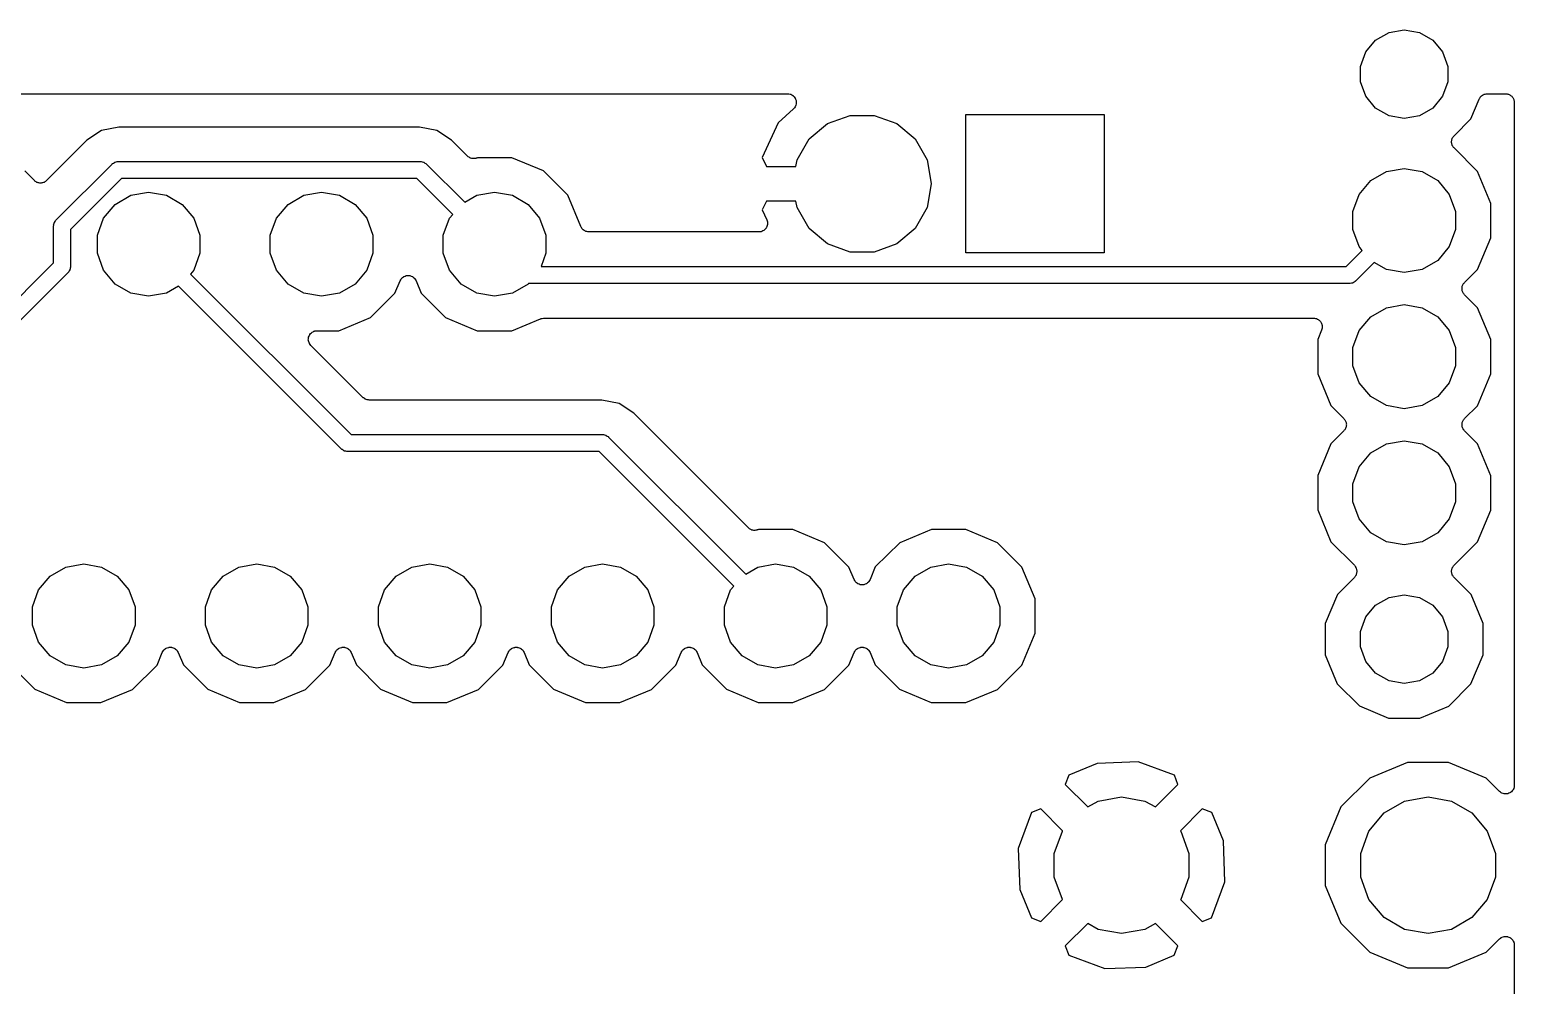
# Model space of a CAD drawing. Extents: x 124.4 to 172.1, y -115 to -89.8.
# Drawn here: x 150.34 to 172.14, y -103.85 to -89.81 of the extents above; entities that cross this region are included whole.
import ezdxf

# ---------------------------------------------------------------- set-up
doc = ezdxf.new("R2010")
doc.units = 0
doc.header["$MEASUREMENT"] = 0
doc.layers.add('BLACK', color=7, linetype='CONTINUOUS')

msp = doc.modelspace()

# ---------------------------------------------------------------- linework, layer by layer
at = {"layer": 'Black'}
for p, q in [((170.297, -89.8519), (170.52, -89.8125)), ((170.52, -89.8125), (170.743, -89.8519)), ((169.955, -90.1388), (170.101, -89.9652)), ((170.101, -89.9652), (170.297, -89.8519)), ((170.743, -89.8519), (170.939, -89.9652)), ((170.939, -89.9652), (171.085, -90.1388)), ((169.877, -90.3517), (169.955, -90.1388)), ((171.085, -90.1388), (171.163, -90.3517)), ((169.877, -90.5783), (169.877, -90.3517)), ((171.163, -90.3517), (171.163, -90.5783)), ((169.955, -90.7912), (169.877, -90.5783)), ((171.163, -90.5783), (171.085, -90.7912)), ((129.593, -90.753), (161.467, -90.753)), ((161.467, -90.753), (161.486, -90.7563)), ((161.486, -90.7563), (161.505, -90.7587)), ((161.505, -90.7587), (161.508, -90.7601)), ((161.508, -90.7601), (161.511, -90.7607)), ((161.511, -90.7607), (161.527, -90.7701)), ((161.527, -90.7701), (161.544, -90.7788)), ((161.544, -90.7788), (161.546, -90.7811)), ((161.546, -90.7811), (161.549, -90.7827)), ((161.549, -90.7827), (161.561, -90.7972)), ((161.561, -90.7972), (161.574, -90.8111)), ((161.574, -90.8111), (161.575, -90.8141)), ((161.575, -90.8141), (161.577, -90.8165)), ((161.577, -90.8165), (161.584, -90.8343)), ((161.584, -90.8343), (161.591, -90.8518)), ((161.592, -90.9021), (161.586, -90.9199)), ((161.591, -90.8518), (161.591, -90.855)), ((161.591, -90.855), (161.592, -90.8579)), ((161.592, -90.8579), (161.592, -90.8769)), ((161.592, -90.8769), (161.593, -90.8958)), ((161.593, -90.8958), (161.592, -90.8989)), ((161.592, -90.8989), (161.592, -90.9021)), ((170.101, -90.9648), (169.955, -90.7912)), ((171.085, -90.7912), (170.939, -90.9648)), ((171.501, -91.1218), (171.622, -90.8313)), ((171.622, -90.8313), (171.626, -90.8243)), ((171.626, -90.8243), (171.629, -90.8165)), ((171.629, -90.8165), (171.638, -90.8058)), ((171.638, -90.8058), (171.645, -90.7941)), ((171.645, -90.7941), (171.652, -90.7891)), ((171.652, -90.7891), (171.657, -90.7827)), ((171.657, -90.7827), (171.669, -90.7758)), ((171.669, -90.7758), (171.681, -90.7673)), ((171.681, -90.7673), (171.688, -90.7648)), ((171.688, -90.7648), (171.696, -90.7607)), ((171.696, -90.7607), (171.709, -90.7582)), ((171.709, -90.7582), (171.723, -90.7541)), ((171.723, -90.7541), (171.731, -90.7544)), ((171.731, -90.7544), (171.739, -90.753)), ((171.739, -90.753), (172.01, -90.753)), ((172.01, -90.753), (172.021, -90.7549)), ((172.021, -90.7549), (172.032, -90.7549)), ((172.032, -90.7549), (172.042, -90.7587)), ((172.042, -90.7587), (172.053, -90.7607)), ((172.053, -90.7607), (172.063, -90.7662)), ((172.063, -90.7662), (172.073, -90.77)), ((172.073, -90.77), (172.082, -90.7772)), ((172.082, -90.7772), (172.092, -90.7827)), ((172.092, -90.7827), (172.099, -90.7912)), ((172.099, -90.7912), (172.107, -90.7984)), ((172.107, -90.7984), (172.113, -90.808)), ((172.113, -90.808), (172.12, -90.8165)), ((172.12, -90.8165), (172.124, -90.8269)), ((172.124, -90.8269), (172.129, -90.8366)), ((172.129, -90.8366), (172.131, -90.8475)), ((172.131, -90.8475), (172.135, -90.8579)), ((172.135, -90.8579), (172.135, -90.8691)), ((172.135, -90.8691), (172.137, -90.88)), ((172.137, -90.88), (172.137, -100.913)), ((161.554, -90.9731), (161.328, -91.1826)), ((161.565, -90.958), (161.554, -90.9731)), ((161.577, -90.9435), (161.565, -90.958)), ((161.578, -90.9405), (161.577, -90.9435)), ((161.58, -90.938), (161.578, -90.9405)), ((161.586, -90.9199), (161.58, -90.938)), ((162.052, -91.1912), (162.384, -91.0706)), ((162.384, -91.0706), (162.736, -91.0706)), ((162.736, -91.0706), (163.068, -91.1912)), ((164.084, -93.091), (164.084, -91.059)), ((164.084, -91.059), (166.116, -91.059)), ((166.116, -91.059), (166.116, -93.091)), ((170.297, -91.0781), (170.101, -90.9648)), ((170.52, -91.1175), (170.297, -91.0781)), ((170.743, -91.0781), (170.52, -91.1175)), ((170.939, -90.9648), (170.743, -91.0781)), ((171.252, -91.3707), (171.501, -91.1218)), ((151.393, -91.2925), (151.178, -91.4362)), ((151.647, -91.242), (151.393, -91.2925)), ((156.061, -91.242), (151.647, -91.242)), ((156.315, -91.2925), (156.061, -91.242)), ((156.53, -91.4362), (156.315, -91.2925)), ((161.328, -91.1826), (161.094, -91.6918)), ((161.782, -91.418), (162.052, -91.1912)), ((163.068, -91.1912), (163.338, -91.418)), ((151.178, -91.4362), (150.584, -92.0297)), ((156.764, -91.6699), (156.53, -91.4362)), ((161.605, -91.7236), (161.782, -91.418)), ((163.338, -91.418), (163.515, -91.7236)), ((171.215, -91.4494), (171.218, -91.4387)), ((171.216, -91.4605), (171.215, -91.4494)), ((171.215, -91.4715), (171.216, -91.4605)), ((171.218, -91.4823), (171.215, -91.4715)), ((171.218, -91.4387), (171.219, -91.4276)), ((171.219, -91.4933), (171.218, -91.4823)), ((171.219, -91.4276), (171.224, -91.4175)), ((171.224, -91.5034), (171.219, -91.4933)), ((171.224, -91.4175), (171.226, -91.4068)), ((171.226, -91.5142), (171.224, -91.5034)), ((171.226, -91.4068), (171.233, -91.3977)), ((171.233, -91.5233), (171.226, -91.5142)), ((171.233, -91.3977), (171.238, -91.3876)), ((171.237, -91.5333), (171.233, -91.5233)), ((171.245, -91.5412), (171.237, -91.5333)), ((171.238, -91.3876), (171.245, -91.3798)), ((171.245, -91.3798), (171.252, -91.3707)), ((171.252, -91.5503), (171.245, -91.5412)), ((171.597, -91.8965), (171.252, -91.5503)), ((151.55, -91.7835), (151.554, -91.7792)), ((151.554, -91.7792), (151.568, -91.7711)), ((151.568, -91.7711), (151.581, -91.7617)), ((151.581, -91.7617), (151.587, -91.7603)), ((151.587, -91.7603), (151.592, -91.7575)), ((151.592, -91.7575), (151.608, -91.7547)), ((151.608, -91.7547), (151.623, -91.7505)), ((151.623, -91.7505), (151.629, -91.751)), ((151.629, -91.751), (151.634, -91.75)), ((151.634, -91.75), (156.074, -91.75)), ((156.074, -91.75), (156.079, -91.751)), ((156.079, -91.751), (156.085, -91.7505)), ((156.085, -91.7505), (156.101, -91.7547)), ((156.101, -91.7547), (156.117, -91.7575)), ((156.117, -91.7575), (156.122, -91.7603)), ((156.122, -91.7603), (156.127, -91.7617)), ((156.127, -91.7617), (156.14, -91.7711)), ((156.14, -91.7711), (156.154, -91.7792)), ((156.154, -91.7792), (156.158, -91.7835)), ((156.771, -91.6747), (156.764, -91.6699)), ((156.777, -91.6808), (156.771, -91.6747)), ((156.789, -91.6873), (156.777, -91.6808)), ((156.8, -91.6952), (156.789, -91.6873)), ((156.808, -91.6974), (156.8, -91.6952)), ((156.816, -91.7012), (156.808, -91.6974)), ((156.829, -91.7031), (156.816, -91.7012)), ((156.843, -91.7067), (156.829, -91.7031)), ((156.851, -91.7059), (156.843, -91.7067)), ((156.859, -91.707), (156.851, -91.7059)), ((156.873, -91.704), (156.859, -91.707)), ((156.887, -91.7028), (156.873, -91.704)), ((156.894, -91.6993), (156.887, -91.7028)), ((156.902, -91.6975), (156.894, -91.6993)), ((156.911, -91.6938), (156.902, -91.6975)), ((157.417, -91.6942), (156.911, -91.6938)), ((157.883, -91.888), (157.417, -91.6942)), ((161.094, -91.6918), (161.154, -91.821)), ((161.588, -91.821), (161.605, -91.7236)), ((163.515, -91.7236), (163.576, -92.0711)), ((150.405, -92.0296), (150.263, -91.888)), ((150.725, -92.6079), (151.546, -91.7866)), ((151.546, -91.7866), (151.55, -91.7835)), ((156.158, -91.7835), (156.162, -91.7866)), ((156.162, -91.7866), (156.724, -92.3478)), ((158.24, -92.2455), (157.883, -91.888)), ((161.154, -91.821), (161.588, -91.821)), ((170.028, -92.029), (170.258, -91.8962)), ((170.258, -91.8962), (170.52, -91.8501)), ((170.52, -91.8501), (170.782, -91.8962)), ((170.782, -91.8962), (171.012, -92.029)), ((171.79, -92.3635), (171.597, -91.8965)), ((150.414, -92.036), (150.405, -92.0296)), ((150.422, -92.0439), (150.414, -92.036)), ((150.432, -92.0486), (150.422, -92.0439)), ((150.441, -92.0549), (150.432, -92.0486)), ((150.452, -92.0578), (150.441, -92.0549)), ((150.462, -92.0626), (150.452, -92.0578)), ((150.473, -92.0635), (150.462, -92.0626)), ((150.483, -92.0664), (150.473, -92.0635)), ((150.495, -92.0654), (150.483, -92.0664)), ((150.506, -92.0664), (150.495, -92.0654)), ((150.516, -92.0635), (150.506, -92.0664)), ((150.527, -92.0626), (150.516, -92.0635)), ((150.537, -92.0579), (150.527, -92.0626)), ((150.548, -92.055), (150.537, -92.0579)), ((150.557, -92.0486), (150.548, -92.055)), ((150.567, -92.044), (150.557, -92.0486)), ((150.575, -92.0361), (150.567, -92.044)), ((150.584, -92.0297), (150.575, -92.0361)), ((151.686, -92), (150.938, -92.7481)), ((156.022, -92), (151.686, -92)), ((151.821, -92.2452), (152.083, -92.1991)), ((152.083, -92.1991), (152.345, -92.2452)), ((154.361, -92.2452), (154.623, -92.1991)), ((154.623, -92.1991), (154.885, -92.2452)), ((156.548, -92.5254), (156.022, -92)), ((156.901, -92.2452), (157.163, -92.1991)), ((157.163, -92.1991), (157.425, -92.2452)), ((163.576, -92.0789), (163.515, -92.4264)), ((163.576, -92.0711), (163.576, -92.0789)), ((169.858, -92.2325), (170.028, -92.029)), ((171.012, -92.029), (171.182, -92.2325)), ((151.421, -92.5815), (151.591, -92.378)), ((151.591, -92.378), (151.821, -92.2452)), ((152.345, -92.2452), (152.575, -92.378)), ((152.575, -92.378), (152.745, -92.5815)), ((153.961, -92.5815), (154.131, -92.378)), ((154.131, -92.378), (154.361, -92.2452)), ((154.885, -92.2452), (155.115, -92.378)), ((155.115, -92.378), (155.285, -92.5815)), ((156.724, -92.3478), (156.901, -92.2452)), ((157.425, -92.2452), (157.655, -92.378)), ((157.655, -92.378), (157.825, -92.5815)), ((158.43, -92.7049), (158.24, -92.2455)), ((161.154, -92.329), (161.094, -92.4582)), ((161.588, -92.329), (161.154, -92.329)), ((161.605, -92.4264), (161.588, -92.329)), ((161.782, -92.732), (161.605, -92.4264)), ((163.515, -92.4264), (163.338, -92.732)), ((169.767, -92.4822), (169.858, -92.2325)), ((171.182, -92.2325), (171.273, -92.4822)), ((171.79, -92.8687), (171.79, -92.3635)), ((150.696, -92.6535), (150.698, -92.6488)), ((150.698, -92.6488), (150.7, -92.6435)), ((150.7, -92.6435), (150.709, -92.6301)), ((150.709, -92.6301), (150.717, -92.616)), ((150.717, -92.616), (150.721, -92.6124)), ((150.721, -92.6124), (150.725, -92.6079)), ((151.33, -92.8312), (151.421, -92.5815)), ((152.745, -92.5815), (152.836, -92.8312)), ((153.87, -92.8312), (153.961, -92.5815)), ((155.285, -92.5815), (155.376, -92.8312)), ((156.41, -92.8312), (156.501, -92.5815)), ((156.501, -92.5815), (156.548, -92.5254)), ((157.825, -92.5815), (157.916, -92.8312)), ((161.094, -92.4582), (161.161, -92.6034)), ((161.161, -92.6034), (161.165, -92.6191)), ((161.165, -92.6191), (161.17, -92.6343)), ((161.17, -92.6343), (161.17, -92.6403)), ((161.17, -92.6403), (161.172, -92.6461)), ((161.172, -92.6461), (161.17, -92.6622)), ((169.767, -92.7478), (169.767, -92.4822)), ((171.273, -92.4822), (171.273, -92.7478)), ((150.688, -92.6854), (150.693, -92.6696)), ((150.689, -92.6909), (150.688, -92.6854)), ((150.688, -92.6963), (150.689, -92.6909)), ((150.688, -93.2374), (150.688, -92.6963)), ((150.693, -92.6696), (150.696, -92.6535)), ((150.938, -92.7481), (150.938, -93.2892)), ((151.33, -93.0968), (151.33, -92.8312)), ((152.836, -92.8312), (152.836, -93.0968)), ((153.87, -93.0968), (153.87, -92.8312)), ((155.376, -92.8312), (155.376, -93.0968)), ((156.41, -93.0968), (156.41, -92.8312)), ((157.916, -92.8312), (157.916, -93.0968)), ((158.435, -92.712), (158.43, -92.7049)), ((158.437, -92.7199), (158.435, -92.712)), ((158.446, -92.7305), (158.437, -92.7199)), ((158.454, -92.7421), (158.446, -92.7305)), ((158.46, -92.7472), (158.454, -92.7421)), ((158.466, -92.7537), (158.46, -92.7472)), ((158.478, -92.7606), (158.466, -92.7537)), ((158.489, -92.769), (158.478, -92.7606)), ((158.497, -92.7715), (158.489, -92.769)), ((158.504, -92.7757), (158.497, -92.7715)), ((158.518, -92.7781), (158.504, -92.7757)), ((158.531, -92.7823), (158.518, -92.7781)), ((158.539, -92.7819), (158.531, -92.7823)), ((158.547, -92.7834), (158.539, -92.7819)), ((161.045, -92.7834), (158.547, -92.7834)), ((161.061, -92.7806), (161.045, -92.7834)), ((161.077, -92.7793), (161.061, -92.7806)), ((161.083, -92.7768), (161.077, -92.7793)), ((161.089, -92.7757), (161.083, -92.7768)), ((161.103, -92.7676), (161.089, -92.7757)), ((161.117, -92.7609), (161.103, -92.7676)), ((161.122, -92.7567), (161.117, -92.7609)), ((161.127, -92.7537), (161.122, -92.7567)), ((161.137, -92.7413), (161.127, -92.7537)), ((161.149, -92.7299), (161.137, -92.7413)), ((161.151, -92.7245), (161.149, -92.7299)), ((161.155, -92.7199), (161.151, -92.7245)), ((161.161, -92.7047), (161.155, -92.7199)), ((161.168, -92.69), (161.161, -92.7047)), ((161.17, -92.6785), (161.168, -92.6841)), ((161.168, -92.6841), (161.168, -92.69)), ((161.17, -92.6622), (161.17, -92.6785)), ((162.052, -92.9588), (161.782, -92.732)), ((163.338, -92.732), (163.068, -92.9588)), ((169.858, -92.9975), (169.767, -92.7478)), ((171.273, -92.7478), (171.182, -92.9975)), ((171.596, -93.3353), (171.79, -92.8687)), ((162.384, -93.0794), (162.052, -92.9588)), ((162.736, -93.0794), (162.384, -93.0794)), ((163.068, -92.9588), (162.736, -93.0794)), ((169.667, -93.2914), (169.905, -93.0536)), ((169.905, -93.0536), (169.858, -92.9975)), ((171.182, -92.9975), (171.012, -93.201)), ((146.713, -97.2125), (150.688, -93.2374)), ((150.938, -93.3001), (150.933, -93.3159)), ((150.938, -93.2892), (150.937, -93.2946)), ((150.937, -93.2946), (150.938, -93.3001)), ((151.421, -93.3465), (151.33, -93.0968)), ((152.836, -93.0968), (152.745, -93.3465)), ((153.961, -93.3465), (153.87, -93.0968)), ((155.376, -93.0968), (155.285, -93.3465)), ((156.501, -93.3465), (156.41, -93.0968)), ((157.916, -93.0968), (157.845, -93.2914)), ((157.845, -93.2914), (169.667, -93.2914)), ((166.116, -93.091), (164.084, -93.091)), ((170.081, -93.2312), (169.807, -93.5048)), ((170.258, -93.3338), (170.081, -93.2312)), ((171.012, -93.201), (170.782, -93.3338)), ((150.901, -93.3776), (146.853, -97.4259)), ((150.905, -93.3731), (150.901, -93.3776)), ((150.909, -93.3695), (150.905, -93.3731)), ((150.917, -93.3554), (150.909, -93.3695)), ((150.926, -93.342), (150.917, -93.3554)), ((150.928, -93.3367), (150.926, -93.342)), ((150.93, -93.332), (150.928, -93.3367)), ((150.933, -93.3159), (150.93, -93.332)), ((151.591, -93.55), (151.421, -93.3465)), ((152.745, -93.3465), (152.698, -93.4026)), ((152.698, -93.4026), (155.056, -95.76)), ((154.131, -93.55), (153.961, -93.3465)), ((155.285, -93.3465), (155.115, -93.55)), ((155.699, -93.6843), (155.776, -93.4998)), ((155.776, -93.4998), (155.785, -93.4858)), ((155.785, -93.4858), (155.792, -93.4711)), ((155.792, -93.4711), (155.796, -93.4673)), ((155.796, -93.4673), (155.799, -93.4626)), ((155.799, -93.4626), (155.813, -93.4525)), ((155.813, -93.4525), (155.825, -93.4413)), ((155.825, -93.4413), (155.83, -93.4392)), ((155.83, -93.4392), (155.834, -93.4358)), ((155.834, -93.4358), (155.85, -93.4308)), ((155.85, -93.4308), (155.866, -93.4245)), ((155.866, -93.4245), (155.871, -93.4242)), ((155.871, -93.4242), (155.876, -93.4226)), ((155.876, -93.4226), (155.893, -93.4233)), ((155.893, -93.4233), (155.91, -93.4226)), ((155.91, -93.4226), (155.915, -93.4243)), ((155.915, -93.4243), (155.921, -93.4245)), ((155.921, -93.4245), (155.936, -93.4309)), ((155.936, -93.4309), (155.952, -93.4359)), ((155.952, -93.4359), (155.956, -93.4393)), ((155.956, -93.4393), (155.961, -93.4414)), ((155.961, -93.4414), (155.973, -93.4526)), ((155.973, -93.4526), (155.987, -93.4628)), ((155.987, -93.4628), (155.99, -93.4675)), ((155.99, -93.4675), (155.994, -93.4713)), ((155.994, -93.4713), (156.001, -93.486)), ((156.001, -93.486), (156.01, -93.5)), ((156.01, -93.5), (156.086, -93.6825)), ((156.671, -93.55), (156.501, -93.3465)), ((169.785, -93.5203), (169.771, -93.5297)), ((169.799, -93.5122), (169.785, -93.5203)), ((169.802, -93.5079), (169.799, -93.5122)), ((169.807, -93.5048), (169.802, -93.5079)), ((170.52, -93.3799), (170.258, -93.3338)), ((170.782, -93.3338), (170.52, -93.3799)), ((171.406, -93.5251), (171.596, -93.3353)), ((151.821, -93.6828), (151.591, -93.55)), ((152.083, -93.7289), (151.821, -93.6828)), ((152.345, -93.6828), (152.083, -93.7289)), ((152.522, -93.5802), (152.345, -93.6828)), ((154.916, -95.9734), (152.522, -93.5802)), ((154.361, -93.6828), (154.131, -93.55)), ((154.623, -93.7289), (154.361, -93.6828)), ((154.885, -93.6828), (154.623, -93.7289)), ((155.115, -93.55), (154.885, -93.6828)), ((155.341, -94.0413), (155.699, -93.6843)), ((156.086, -93.6825), (156.443, -94.04)), ((156.901, -93.6828), (156.671, -93.55)), ((157.163, -93.7289), (156.901, -93.6828)), ((157.425, -93.6828), (157.163, -93.7289)), ((157.655, -93.55), (157.425, -93.6828)), ((157.662, -93.5414), (157.655, -93.55)), ((169.719, -93.5414), (157.662, -93.5414)), ((169.724, -93.5404), (169.719, -93.5414)), ((169.729, -93.5409), (169.724, -93.5404)), ((169.745, -93.5367), (169.729, -93.5409)), ((169.761, -93.5339), (169.745, -93.5367)), ((169.766, -93.5311), (169.761, -93.5339)), ((169.771, -93.5297), (169.766, -93.5311)), ((171.369, -93.6038), (171.372, -93.5931)), ((171.37, -93.6149), (171.369, -93.6038)), ((171.369, -93.6259), (171.37, -93.6149)), ((171.372, -93.6367), (171.369, -93.6259)), ((171.372, -93.5931), (171.373, -93.582)), ((171.373, -93.6477), (171.372, -93.6367)), ((171.373, -93.582), (171.378, -93.5719)), ((171.378, -93.6578), (171.373, -93.6477)), ((171.378, -93.5719), (171.381, -93.5612)), ((171.381, -93.6686), (171.378, -93.6578)), ((171.381, -93.5612), (171.387, -93.5521)), ((171.387, -93.6777), (171.381, -93.6686)), ((171.387, -93.5521), (171.392, -93.542)), ((171.392, -93.6877), (171.387, -93.6777)), ((171.392, -93.542), (171.4, -93.5342)), ((171.399, -93.6956), (171.392, -93.6877)), ((171.406, -93.7047), (171.399, -93.6956)), ((171.4, -93.5342), (171.406, -93.5251)), ((171.597, -93.8965), (171.406, -93.7047)), ((170.028, -94.029), (170.258, -93.8962)), ((170.258, -93.8962), (170.52, -93.8501)), ((170.52, -93.8501), (170.782, -93.8962)), ((170.782, -93.8962), (171.012, -94.029)), ((171.79, -94.3635), (171.597, -93.8965)), ((154.875, -94.2342), (155.341, -94.0413)), ((156.443, -94.04), (156.909, -94.2338)), ((157.415, -94.2342), (157.839, -94.059)), ((157.839, -94.059), (157.841, -94.0584)), ((157.841, -94.0584), (157.844, -94.0571)), ((157.844, -94.0571), (157.863, -94.0537)), ((157.863, -94.0537), (157.882, -94.0495)), ((157.882, -94.0495), (157.884, -94.0499)), ((157.884, -94.0499), (157.887, -94.0494)), ((157.887, -94.0494), (169.189, -94.0494)), ((169.189, -94.0494), (169.203, -94.0518)), ((169.203, -94.0518), (169.217, -94.0524)), ((169.217, -94.0524), (169.225, -94.0556)), ((169.225, -94.0556), (169.233, -94.0571)), ((169.233, -94.0571), (169.245, -94.064)), ((169.245, -94.064), (169.258, -94.0693)), ((169.258, -94.0693), (169.264, -94.075)), ((169.264, -94.075), (169.271, -94.0791)), ((169.271, -94.0791), (169.28, -94.0898)), ((169.28, -94.0898), (169.29, -94.0992)), ((169.29, -94.0992), (169.294, -94.1065)), ((169.294, -94.1065), (169.299, -94.1129)), ((169.299, -94.1129), (169.304, -94.126)), ((169.304, -94.126), (169.311, -94.1383)), ((169.311, -94.1383), (169.312, -94.1465)), ((169.312, -94.1465), (169.315, -94.1543)), ((169.315, -94.1543), (169.315, -94.1683)), ((169.315, -94.1683), (169.316, -94.182)), ((169.858, -94.2325), (170.028, -94.029)), ((171.012, -94.029), (171.182, -94.2325)), ((154.428, -94.372), (154.43, -94.3554)), ((154.43, -94.3774), (154.428, -94.372)), ((154.43, -94.3388), (154.432, -94.3336)), ((154.43, -94.3554), (154.43, -94.3388)), ((154.43, -94.3829), (154.43, -94.3774)), ((154.435, -94.3985), (154.43, -94.3829)), ((154.432, -94.3281), (154.439, -94.313)), ((154.432, -94.3336), (154.432, -94.3281)), ((154.439, -94.313), (154.445, -94.2973)), ((154.445, -94.2973), (154.448, -94.2931)), ((154.448, -94.2931), (154.451, -94.2881)), ((154.451, -94.2881), (154.462, -94.2763)), ((154.462, -94.2763), (154.473, -94.2636)), ((154.473, -94.2636), (154.478, -94.2608)), ((154.478, -94.2608), (154.482, -94.2569)), ((154.482, -94.2569), (154.497, -94.2499)), ((154.497, -94.2499), (154.511, -94.2416)), ((154.511, -94.2416), (154.517, -94.2406)), ((154.517, -94.2406), (154.522, -94.2383)), ((154.522, -94.2383), (154.538, -94.2368)), ((154.538, -94.2368), (154.555, -94.2339)), ((154.555, -94.2339), (154.875, -94.2342)), ((156.909, -94.2338), (157.415, -94.2342)), ((169.307, -94.2251), (169.25, -94.3613)), ((169.25, -94.3613), (169.25, -94.8665)), ((169.31, -94.2115), (169.307, -94.2251)), ((169.315, -94.1985), (169.31, -94.2115)), ((169.316, -94.182), (169.315, -94.1901)), ((169.315, -94.1901), (169.315, -94.1985)), ((169.767, -94.4822), (169.858, -94.2325)), ((171.182, -94.2325), (171.273, -94.4822)), ((171.79, -94.8687), (171.79, -94.3635)), ((154.44, -94.4146), (154.435, -94.3985)), ((154.443, -94.4191), (154.44, -94.4146)), ((154.445, -94.4243), (154.443, -94.4191)), ((154.455, -94.4371), (154.445, -94.4243)), ((154.465, -94.4507), (154.455, -94.4371)), ((155.229, -95.2148), (154.465, -94.4507)), ((169.767, -94.7478), (169.767, -94.4822)), ((171.273, -94.4822), (171.273, -94.7478)), ((169.858, -94.9975), (169.767, -94.7478)), ((171.273, -94.7478), (171.182, -94.9975)), ((169.25, -94.8665), (169.443, -95.3335)), ((170.028, -95.201), (169.858, -94.9975)), ((171.182, -94.9975), (171.012, -95.201)), ((171.596, -95.3353), (171.79, -94.8687)), ((155.234, -95.218), (155.229, -95.2148)), ((155.237, -95.2223), (155.234, -95.218)), ((155.252, -95.2306), (155.237, -95.2223)), ((155.265, -95.2401), (155.252, -95.2306)), ((155.271, -95.2415), (155.265, -95.2401)), ((155.275, -95.2443), (155.271, -95.2415)), ((155.292, -95.2472), (155.275, -95.2443)), ((155.308, -95.2515), (155.292, -95.2472)), ((155.313, -95.251), (155.308, -95.2515)), ((155.319, -95.252), (155.313, -95.251)), ((158.737, -95.252), (155.319, -95.252)), ((158.991, -95.3025), (158.737, -95.252)), ((170.258, -95.3338), (170.028, -95.201)), ((171.012, -95.201), (170.782, -95.3338)), ((159.206, -95.4462), (158.991, -95.3025)), ((160.891, -97.1309), (159.206, -95.4462)), ((169.443, -95.3335), (169.634, -95.5253)), ((170.52, -95.3799), (170.258, -95.3338)), ((170.782, -95.3338), (170.52, -95.3799)), ((171.406, -95.5251), (171.596, -95.3353)), ((169.634, -95.5253), (169.641, -95.5344)), ((169.64, -95.6958), (169.634, -95.7049)), ((169.648, -95.688), (169.64, -95.6958)), ((169.641, -95.5344), (169.648, -95.5423)), ((169.648, -95.5423), (169.653, -95.5523)), ((169.653, -95.6779), (169.648, -95.688)), ((169.653, -95.5523), (169.659, -95.5614)), ((169.659, -95.6688), (169.653, -95.6779)), ((169.659, -95.5614), (169.662, -95.5722)), ((169.662, -95.6581), (169.659, -95.6688)), ((169.662, -95.5722), (169.667, -95.5823)), ((169.667, -95.648), (169.662, -95.6581)), ((169.667, -95.5823), (169.668, -95.5933)), ((169.668, -95.6369), (169.667, -95.648)), ((169.668, -95.5933), (169.671, -95.6041)), ((169.671, -95.6262), (169.668, -95.6369)), ((169.671, -95.6041), (169.67, -95.6151)), ((169.67, -95.6151), (169.671, -95.6262)), ((171.369, -95.6038), (171.372, -95.5931)), ((171.37, -95.6149), (171.369, -95.6038)), ((171.369, -95.6259), (171.37, -95.6149)), ((171.372, -95.6367), (171.369, -95.6259)), ((171.372, -95.5931), (171.373, -95.582)), ((171.373, -95.6477), (171.372, -95.6367)), ((171.373, -95.582), (171.378, -95.5719)), ((171.378, -95.6578), (171.373, -95.6477)), ((171.378, -95.5719), (171.381, -95.5612)), ((171.381, -95.6686), (171.378, -95.6578)), ((171.381, -95.5612), (171.387, -95.5521)), ((171.387, -95.6777), (171.381, -95.6686)), ((171.387, -95.5521), (171.392, -95.542)), ((171.392, -95.6877), (171.387, -95.6777)), ((171.392, -95.542), (171.4, -95.5342)), ((171.399, -95.6956), (171.392, -95.6877)), ((171.406, -95.7047), (171.399, -95.6956)), ((171.4, -95.5342), (171.406, -95.5251)), ((155.056, -95.76), (158.75, -95.76)), ((158.75, -95.76), (158.755, -95.761)), ((158.755, -95.761), (158.761, -95.7605)), ((158.761, -95.7605), (158.777, -95.7647)), ((158.777, -95.7647), (158.793, -95.7675)), ((158.793, -95.7675), (158.798, -95.7703)), ((158.798, -95.7703), (158.803, -95.7717)), ((158.803, -95.7717), (158.816, -95.7811)), ((158.816, -95.7811), (158.83, -95.7892)), ((158.83, -95.7892), (158.834, -95.7935)), ((158.834, -95.7935), (158.838, -95.7966)), ((158.838, -95.7966), (160.851, -97.8088)), ((169.444, -95.8947), (169.25, -96.3613)), ((169.634, -95.7049), (169.444, -95.8947)), ((170.028, -96.029), (170.258, -95.8962)), ((170.258, -95.8962), (170.52, -95.8501)), ((170.52, -95.8501), (170.782, -95.8962)), ((170.782, -95.8962), (171.012, -96.029)), ((171.597, -95.8965), (171.406, -95.7047)), ((171.79, -96.3635), (171.597, -95.8965)), ((154.92, -95.9765), (154.916, -95.9734)), ((154.924, -95.9808), (154.92, -95.9765)), ((154.938, -95.9889), (154.924, -95.9808)), ((154.951, -95.9983), (154.938, -95.9889)), ((154.956, -95.9997), (154.951, -95.9983)), ((154.961, -96.0025), (154.956, -95.9997)), ((154.977, -96.0053), (154.961, -96.0025)), ((154.993, -96.0095), (154.977, -96.0053)), ((154.999, -96.009), (154.993, -96.0095)), ((155.004, -96.01), (154.999, -96.009)), ((158.698, -96.01), (155.004, -96.01)), ((160.675, -97.9864), (158.698, -96.01)), ((169.858, -96.2325), (170.028, -96.029)), ((171.012, -96.029), (171.182, -96.2325)), ((169.767, -96.4822), (169.858, -96.2325)), ((171.182, -96.2325), (171.273, -96.4822)), ((169.25, -96.3613), (169.25, -96.8665)), ((169.767, -96.7478), (169.767, -96.4822)), ((171.273, -96.4822), (171.273, -96.7478)), ((171.79, -96.8687), (171.79, -96.3635)), ((169.858, -96.9975), (169.767, -96.7478)), ((171.273, -96.7478), (171.182, -96.9975)), ((169.25, -96.8665), (169.443, -97.3335)), ((170.028, -97.201), (169.858, -96.9975)), ((171.182, -96.9975), (171.012, -97.201)), ((171.596, -97.3353), (171.79, -96.8687)), ((160.898, -97.1357), (160.891, -97.1309)), ((160.904, -97.1418), (160.898, -97.1357)), ((160.916, -97.1483), (160.904, -97.1418)), ((160.927, -97.1562), (160.916, -97.1483)), ((160.935, -97.1584), (160.927, -97.1562)), ((160.943, -97.1622), (160.935, -97.1584)), ((160.956, -97.1641), (160.943, -97.1622)), ((160.97, -97.1677), (160.956, -97.1641)), ((160.978, -97.1669), (160.97, -97.1677)), ((160.986, -97.168), (160.978, -97.1669)), ((161, -97.165), (160.986, -97.168)), ((161.014, -97.1638), (161, -97.165)), ((161.021, -97.1603), (161.014, -97.1638)), ((161.029, -97.1585), (161.021, -97.1603)), ((161.038, -97.1548), (161.029, -97.1585)), ((161.544, -97.1552), (161.038, -97.1548)), ((162.01, -97.349), (161.544, -97.1552)), ((163.578, -97.1548), (163.112, -97.3477)), ((164.084, -97.1552), (163.578, -97.1548)), ((164.55, -97.349), (164.084, -97.1552)), ((170.258, -97.3338), (170.028, -97.201)), ((171.012, -97.201), (170.782, -97.3338)), ((162.367, -97.7065), (162.01, -97.349)), ((163.112, -97.3477), (162.754, -97.7047)), ((164.907, -97.7065), (164.55, -97.349)), ((169.443, -97.3335), (169.788, -97.6797)), ((170.52, -97.3799), (170.258, -97.3338)), ((170.782, -97.3338), (170.52, -97.3799)), ((171.252, -97.6791), (171.596, -97.3353)), ((150.868, -97.7062), (151.13, -97.6601)), ((151.13, -97.6601), (151.392, -97.7062)), ((153.408, -97.7062), (153.67, -97.6601)), ((153.67, -97.6601), (153.932, -97.7062)), ((155.948, -97.7062), (156.21, -97.6601)), ((156.21, -97.6601), (156.472, -97.7062)), ((158.488, -97.7062), (158.75, -97.6601)), ((158.75, -97.6601), (159.012, -97.7062)), ((161.028, -97.7062), (161.29, -97.6601)), ((161.29, -97.6601), (161.552, -97.7062)), ((163.568, -97.7062), (163.83, -97.6601)), ((163.83, -97.6601), (164.092, -97.7062)), ((150.468, -98.0425), (150.638, -97.839)), ((150.638, -97.839), (150.868, -97.7062)), ((151.392, -97.7062), (151.622, -97.839)), ((151.622, -97.839), (151.792, -98.0425)), ((153.008, -98.0425), (153.178, -97.839)), ((153.178, -97.839), (153.408, -97.7062)), ((153.932, -97.7062), (154.162, -97.839)), ((154.162, -97.839), (154.332, -98.0425)), ((155.548, -98.0425), (155.718, -97.839)), ((155.718, -97.839), (155.948, -97.7062)), ((156.472, -97.7062), (156.702, -97.839)), ((156.702, -97.839), (156.872, -98.0425)), ((158.088, -98.0425), (158.258, -97.839)), ((158.258, -97.839), (158.488, -97.7062)), ((159.012, -97.7062), (159.242, -97.839)), ((159.242, -97.839), (159.412, -98.0425)), ((160.851, -97.8088), (161.028, -97.7062)), ((161.552, -97.7062), (161.782, -97.839)), ((161.782, -97.839), (161.952, -98.0425)), ((162.443, -97.889), (162.367, -97.7065)), ((162.754, -97.7047), (162.677, -97.8892)), ((163.168, -98.0425), (163.338, -97.839)), ((163.338, -97.839), (163.568, -97.7062)), ((164.092, -97.7062), (164.322, -97.839)), ((164.322, -97.839), (164.492, -98.0425)), ((165.1, -98.1735), (164.907, -97.7065)), ((169.788, -97.8593), (169.539, -98.1082)), ((169.788, -97.6797), (169.795, -97.6888)), ((169.795, -97.8502), (169.788, -97.8593)), ((169.795, -97.6888), (169.803, -97.6967)), ((169.802, -97.8424), (169.795, -97.8502)), ((169.807, -97.8323), (169.802, -97.8424)), ((169.803, -97.6967), (169.807, -97.7067)), ((169.807, -97.7067), (169.814, -97.7158)), ((169.814, -97.8232), (169.807, -97.8323)), ((169.814, -97.7158), (169.816, -97.7266)), ((169.816, -97.8125), (169.814, -97.8232)), ((169.816, -97.7266), (169.821, -97.7367)), ((169.821, -97.8024), (169.816, -97.8125)), ((169.821, -97.7367), (169.822, -97.7477)), ((169.822, -97.7913), (169.821, -97.8024)), ((169.822, -97.7477), (169.825, -97.7585)), ((169.825, -97.7806), (169.822, -97.7913)), ((169.825, -97.7585), (169.824, -97.7695)), ((169.824, -97.7695), (169.825, -97.7806)), ((171.215, -97.7578), (171.218, -97.7471)), ((171.216, -97.7689), (171.215, -97.7578)), ((171.215, -97.7799), (171.216, -97.7689)), ((171.218, -97.7907), (171.215, -97.7799)), ((171.218, -97.7471), (171.219, -97.736)), ((171.219, -97.8017), (171.218, -97.7907)), ((171.219, -97.736), (171.223, -97.7259)), ((171.223, -97.8118), (171.219, -97.8017)), ((171.223, -97.7259), (171.226, -97.7152)), ((171.226, -97.8225), (171.223, -97.8118)), ((171.226, -97.7152), (171.233, -97.7061)), ((171.233, -97.8317), (171.226, -97.8225)), ((171.233, -97.7061), (171.237, -97.696)), ((171.237, -97.8417), (171.233, -97.8317)), ((171.237, -97.696), (171.245, -97.6882)), ((171.245, -97.8496), (171.237, -97.8417)), ((171.245, -97.6882), (171.252, -97.6791)), ((171.252, -97.8587), (171.245, -97.8496)), ((171.502, -98.1099), (171.252, -97.8587)), ((150.377, -98.2922), (150.468, -98.0425)), ((151.792, -98.0425), (151.883, -98.2922)), ((152.917, -98.2922), (153.008, -98.0425)), ((154.332, -98.0425), (154.423, -98.2922)), ((155.457, -98.2922), (155.548, -98.0425)), ((156.872, -98.0425), (156.963, -98.2922)), ((157.997, -98.2922), (158.088, -98.0425)), ((159.412, -98.0425), (159.503, -98.2922)), ((160.537, -98.2922), (160.628, -98.0425)), ((160.628, -98.0425), (160.675, -97.9864)), ((161.952, -98.0425), (162.043, -98.2922)), ((162.452, -97.903), (162.443, -97.889)), ((162.459, -97.9177), (162.452, -97.903)), ((162.463, -97.9215), (162.459, -97.9177)), ((162.466, -97.9262), (162.463, -97.9215)), ((162.479, -97.9363), (162.466, -97.9262)), ((162.492, -97.9476), (162.479, -97.9363)), ((162.497, -97.9497), (162.492, -97.9476)), ((162.501, -97.9531), (162.497, -97.9497)), ((162.517, -97.9581), (162.501, -97.9531)), ((162.532, -97.9645), (162.517, -97.9581)), ((162.538, -97.9647), (162.532, -97.9645)), ((162.543, -97.9664), (162.538, -97.9647)), ((162.56, -97.9657), (162.543, -97.9664)), ((162.577, -97.9664), (162.56, -97.9657)), ((162.582, -97.9648), (162.577, -97.9664)), ((162.587, -97.9645), (162.582, -97.9648)), ((162.603, -97.9582), (162.587, -97.9645)), ((162.619, -97.9532), (162.603, -97.9582)), ((162.623, -97.9498), (162.619, -97.9532)), ((162.628, -97.9477), (162.623, -97.9498)), ((162.64, -97.9365), (162.628, -97.9477)), ((162.654, -97.9264), (162.64, -97.9365)), ((162.657, -97.9217), (162.654, -97.9264)), ((162.661, -97.9179), (162.657, -97.9217)), ((162.668, -97.9032), (162.661, -97.9179)), ((162.677, -97.8892), (162.668, -97.9032)), ((163.077, -98.2922), (163.168, -98.0425)), ((164.492, -98.0425), (164.583, -98.2922)), ((150.377, -98.5578), (150.377, -98.2922)), ((151.883, -98.2922), (151.883, -98.5578)), ((152.917, -98.5578), (152.917, -98.2922)), ((154.423, -98.2922), (154.423, -98.5578)), ((155.457, -98.5578), (155.457, -98.2922)), ((156.963, -98.2922), (156.963, -98.5578)), ((157.997, -98.5578), (157.997, -98.2922)), ((159.503, -98.2922), (159.503, -98.5578)), ((160.537, -98.5578), (160.537, -98.2922)), ((162.043, -98.2922), (162.043, -98.5578)), ((163.077, -98.5578), (163.077, -98.2922)), ((164.583, -98.2922), (164.583, -98.5578)), ((165.1, -98.6787), (165.1, -98.1735)), ((169.539, -98.1082), (169.362, -98.5336)), ((169.955, -98.4388), (170.101, -98.2652)), ((170.101, -98.2652), (170.297, -98.1519)), ((170.297, -98.1519), (170.52, -98.1125)), ((170.52, -98.1125), (170.743, -98.1519)), ((170.743, -98.1519), (170.939, -98.2652)), ((170.939, -98.2652), (171.085, -98.4388)), ((171.678, -98.5357), (171.502, -98.1099)), ((169.362, -98.5336), (169.362, -98.9943)), ((169.877, -98.6517), (169.955, -98.4388)), ((171.085, -98.4388), (171.163, -98.6517)), ((171.678, -98.9964), (171.678, -98.5357)), ((150.468, -98.8075), (150.377, -98.5578)), ((151.883, -98.5578), (151.792, -98.8075)), ((153.008, -98.8075), (152.917, -98.5578)), ((154.423, -98.5578), (154.332, -98.8075)), ((155.548, -98.8075), (155.457, -98.5578)), ((156.963, -98.5578), (156.872, -98.8075)), ((158.088, -98.8075), (157.997, -98.5578)), ((159.503, -98.5578), (159.412, -98.8075)), ((160.628, -98.8075), (160.537, -98.5578)), ((162.043, -98.5578), (161.952, -98.8075)), ((163.168, -98.8075), (163.077, -98.5578)), ((164.583, -98.5578), (164.492, -98.8075)), ((164.906, -99.1453), (165.1, -98.6787)), ((169.877, -98.8783), (169.877, -98.6517)), ((171.163, -98.6517), (171.163, -98.8783)), ((150.638, -99.011), (150.468, -98.8075)), ((151.792, -98.8075), (151.622, -99.011)), ((152.206, -99.1453), (152.283, -98.9608)), ((152.283, -98.9608), (152.292, -98.9468)), ((152.292, -98.9468), (152.299, -98.9321)), ((152.299, -98.9321), (152.303, -98.9283)), ((152.303, -98.9283), (152.306, -98.9236)), ((152.306, -98.9236), (152.32, -98.9135)), ((152.32, -98.9135), (152.332, -98.9023)), ((152.332, -98.9023), (152.337, -98.9002)), ((152.337, -98.9002), (152.341, -98.8968)), ((152.341, -98.8968), (152.357, -98.8918)), ((152.357, -98.8918), (152.373, -98.8855)), ((152.373, -98.8855), (152.378, -98.8852)), ((152.378, -98.8852), (152.383, -98.8836)), ((152.383, -98.8836), (152.4, -98.8843)), ((152.4, -98.8843), (152.417, -98.8836)), ((152.417, -98.8836), (152.422, -98.8853)), ((152.422, -98.8853), (152.428, -98.8855)), ((152.428, -98.8855), (152.443, -98.8919)), ((152.443, -98.8919), (152.459, -98.8969)), ((152.459, -98.8969), (152.463, -98.9003)), ((152.463, -98.9003), (152.468, -98.9024)), ((152.468, -98.9024), (152.48, -98.9136)), ((152.48, -98.9136), (152.494, -98.9238)), ((152.494, -98.9238), (152.497, -98.9285)), ((152.497, -98.9285), (152.501, -98.9323)), ((152.501, -98.9323), (152.508, -98.947)), ((152.508, -98.947), (152.517, -98.961)), ((152.517, -98.961), (152.593, -99.1435)), ((153.178, -99.011), (153.008, -98.8075)), ((154.332, -98.8075), (154.162, -99.011)), ((154.746, -99.1453), (154.823, -98.9608)), ((154.823, -98.9608), (154.832, -98.9468)), ((154.832, -98.9468), (154.839, -98.9321)), ((154.839, -98.9321), (154.843, -98.9283)), ((154.843, -98.9283), (154.846, -98.9236)), ((154.846, -98.9236), (154.86, -98.9135)), ((154.86, -98.9135), (154.872, -98.9023)), ((154.872, -98.9023), (154.877, -98.9002)), ((154.877, -98.9002), (154.881, -98.8968)), ((154.881, -98.8968), (154.897, -98.8918)), ((154.897, -98.8918), (154.913, -98.8855)), ((154.913, -98.8855), (154.918, -98.8852)), ((154.918, -98.8852), (154.923, -98.8836)), ((154.923, -98.8836), (154.94, -98.8843)), ((154.94, -98.8843), (154.957, -98.8836)), ((154.957, -98.8836), (154.962, -98.8853)), ((154.962, -98.8853), (154.968, -98.8855)), ((154.968, -98.8855), (154.983, -98.8919)), ((154.983, -98.8919), (154.999, -98.8969)), ((154.999, -98.8969), (155.003, -98.9003)), ((155.003, -98.9003), (155.008, -98.9024)), ((155.008, -98.9024), (155.02, -98.9136)), ((155.02, -98.9136), (155.034, -98.9238)), ((155.034, -98.9238), (155.037, -98.9285)), ((155.037, -98.9285), (155.041, -98.9323)), ((155.041, -98.9323), (155.048, -98.947)), ((155.048, -98.947), (155.057, -98.961)), ((155.057, -98.961), (155.133, -99.1435)), ((155.718, -99.011), (155.548, -98.8075)), ((156.872, -98.8075), (156.702, -99.011)), ((157.286, -99.1453), (157.363, -98.9608)), ((157.363, -98.9608), (157.372, -98.9468)), ((157.372, -98.9468), (157.379, -98.9321)), ((157.379, -98.9321), (157.383, -98.9283)), ((157.383, -98.9283), (157.386, -98.9236)), ((157.386, -98.9236), (157.4, -98.9135)), ((157.4, -98.9135), (157.412, -98.9023)), ((157.412, -98.9023), (157.417, -98.9002)), ((157.417, -98.9002), (157.421, -98.8968)), ((157.421, -98.8968), (157.437, -98.8918)), ((157.437, -98.8918), (157.453, -98.8855)), ((157.453, -98.8855), (157.458, -98.8852)), ((157.458, -98.8852), (157.463, -98.8836)), ((157.463, -98.8836), (157.48, -98.8843)), ((157.48, -98.8843), (157.497, -98.8836)), ((157.497, -98.8836), (157.502, -98.8853)), ((157.502, -98.8853), (157.508, -98.8855)), ((157.508, -98.8855), (157.523, -98.8919)), ((157.523, -98.8919), (157.539, -98.8969)), ((157.539, -98.8969), (157.543, -98.9003)), ((157.543, -98.9003), (157.548, -98.9024)), ((157.548, -98.9024), (157.56, -98.9136)), ((157.56, -98.9136), (157.574, -98.9238)), ((157.574, -98.9238), (157.577, -98.9285)), ((157.577, -98.9285), (157.581, -98.9323)), ((157.581, -98.9323), (157.588, -98.947)), ((157.588, -98.947), (157.597, -98.961)), ((157.597, -98.961), (157.673, -99.1435)), ((158.258, -99.011), (158.088, -98.8075)), ((159.412, -98.8075), (159.242, -99.011)), ((159.826, -99.1453), (159.903, -98.9608)), ((159.903, -98.9608), (159.912, -98.9468)), ((159.912, -98.9468), (159.919, -98.9321)), ((159.919, -98.9321), (159.923, -98.9283)), ((159.923, -98.9283), (159.926, -98.9236)), ((159.926, -98.9236), (159.94, -98.9135)), ((159.94, -98.9135), (159.952, -98.9023)), ((159.952, -98.9023), (159.957, -98.9002)), ((159.957, -98.9002), (159.961, -98.8968)), ((159.961, -98.8968), (159.977, -98.8918)), ((159.977, -98.8918), (159.993, -98.8855)), ((159.993, -98.8855), (159.998, -98.8852)), ((159.998, -98.8852), (160.003, -98.8836)), ((160.003, -98.8836), (160.02, -98.8843)), ((160.02, -98.8843), (160.037, -98.8836)), ((160.037, -98.8836), (160.042, -98.8853)), ((160.042, -98.8853), (160.048, -98.8855)), ((160.048, -98.8855), (160.063, -98.8919)), ((160.063, -98.8919), (160.079, -98.8969)), ((160.079, -98.8969), (160.083, -98.9003)), ((160.083, -98.9003), (160.088, -98.9024)), ((160.088, -98.9024), (160.1, -98.9136)), ((160.1, -98.9136), (160.114, -98.9238)), ((160.114, -98.9238), (160.117, -98.9285)), ((160.117, -98.9285), (160.121, -98.9323)), ((160.121, -98.9323), (160.128, -98.947)), ((160.128, -98.947), (160.137, -98.961)), ((160.137, -98.961), (160.213, -99.1435)), ((160.798, -99.011), (160.628, -98.8075)), ((161.952, -98.8075), (161.782, -99.011)), ((162.366, -99.1453), (162.443, -98.9608)), ((162.443, -98.9608), (162.452, -98.9468)), ((162.452, -98.9468), (162.459, -98.9321)), ((162.459, -98.9321), (162.463, -98.9283)), ((162.463, -98.9283), (162.466, -98.9236)), ((162.466, -98.9236), (162.48, -98.9135)), ((162.48, -98.9135), (162.492, -98.9023)), ((162.492, -98.9023), (162.497, -98.9002)), ((162.497, -98.9002), (162.501, -98.8968)), ((162.501, -98.8968), (162.517, -98.8918)), ((162.517, -98.8918), (162.533, -98.8855)), ((162.533, -98.8855), (162.538, -98.8852)), ((162.538, -98.8852), (162.543, -98.8836)), ((162.543, -98.8836), (162.56, -98.8843)), ((162.56, -98.8843), (162.577, -98.8836)), ((162.577, -98.8836), (162.582, -98.8853)), ((162.582, -98.8853), (162.588, -98.8855)), ((162.588, -98.8855), (162.603, -98.8919)), ((162.603, -98.8919), (162.619, -98.8969)), ((162.619, -98.8969), (162.623, -98.9003)), ((162.623, -98.9003), (162.628, -98.9024)), ((162.628, -98.9024), (162.64, -98.9136)), ((162.64, -98.9136), (162.654, -98.9238)), ((162.654, -98.9238), (162.657, -98.9285)), ((162.657, -98.9285), (162.661, -98.9323)), ((162.661, -98.9323), (162.668, -98.947)), ((162.668, -98.947), (162.677, -98.961)), ((162.677, -98.961), (162.753, -99.1435)), ((163.338, -99.011), (163.168, -98.8075)), ((164.492, -98.8075), (164.322, -99.011)), ((169.955, -99.0912), (169.877, -98.8783)), ((171.163, -98.8783), (171.085, -99.0912)), ((150.053, -99.1435), (150.41, -99.501)), ((150.868, -99.1438), (150.638, -99.011)), ((151.13, -99.1899), (150.868, -99.1438)), ((151.392, -99.1438), (151.13, -99.1899)), ((151.622, -99.011), (151.392, -99.1438)), ((151.848, -99.5023), (152.206, -99.1453)), ((152.593, -99.1435), (152.95, -99.501)), ((153.408, -99.1438), (153.178, -99.011)), ((153.67, -99.1899), (153.408, -99.1438)), ((153.932, -99.1438), (153.67, -99.1899)), ((154.162, -99.011), (153.932, -99.1438)), ((154.388, -99.5023), (154.746, -99.1453)), ((155.133, -99.1435), (155.49, -99.501)), ((155.948, -99.1438), (155.718, -99.011)), ((156.21, -99.1899), (155.948, -99.1438)), ((156.472, -99.1438), (156.21, -99.1899)), ((156.702, -99.011), (156.472, -99.1438)), ((156.928, -99.5023), (157.286, -99.1453)), ((157.673, -99.1435), (158.03, -99.501)), ((158.488, -99.1438), (158.258, -99.011)), ((158.75, -99.1899), (158.488, -99.1438)), ((159.012, -99.1438), (158.75, -99.1899)), ((159.242, -99.011), (159.012, -99.1438)), ((159.468, -99.5023), (159.826, -99.1453)), ((160.213, -99.1435), (160.57, -99.501)), ((161.028, -99.1438), (160.798, -99.011)), ((161.29, -99.1899), (161.028, -99.1438)), ((161.552, -99.1438), (161.29, -99.1899)), ((161.782, -99.011), (161.552, -99.1438)), ((162.008, -99.5023), (162.366, -99.1453)), ((162.753, -99.1435), (163.11, -99.501)), ((163.568, -99.1438), (163.338, -99.011)), ((163.83, -99.1899), (163.568, -99.1438)), ((164.092, -99.1438), (163.83, -99.1899)), ((164.322, -99.011), (164.092, -99.1438)), ((164.548, -99.5023), (164.906, -99.1453)), ((169.362, -98.9943), (169.538, -99.4201)), ((170.101, -99.2648), (169.955, -99.0912)), ((171.085, -99.0912), (170.939, -99.2648)), ((171.501, -99.4218), (171.678, -98.9964)), ((170.297, -99.3781), (170.101, -99.2648)), ((170.52, -99.4175), (170.297, -99.3781)), ((170.743, -99.3781), (170.52, -99.4175)), ((170.939, -99.2648), (170.743, -99.3781)), ((150.41, -99.501), (150.876, -99.6948)), ((151.382, -99.6952), (151.848, -99.5023)), ((152.95, -99.501), (153.416, -99.6948)), ((153.922, -99.6952), (154.388, -99.5023)), ((155.49, -99.501), (155.956, -99.6948)), ((156.462, -99.6952), (156.928, -99.5023)), ((158.03, -99.501), (158.496, -99.6948)), ((159.002, -99.6952), (159.468, -99.5023)), ((160.57, -99.501), (161.036, -99.6948)), ((161.542, -99.6952), (162.008, -99.5023)), ((163.11, -99.501), (163.576, -99.6948)), ((164.082, -99.6952), (164.548, -99.5023)), ((169.538, -99.4201), (169.863, -99.7461)), ((171.175, -99.7473), (171.501, -99.4218)), ((150.876, -99.6948), (151.382, -99.6952)), ((153.416, -99.6948), (153.922, -99.6952)), ((155.956, -99.6948), (156.462, -99.6952)), ((158.496, -99.6948), (159.002, -99.6952)), ((161.036, -99.6948), (161.542, -99.6952)), ((163.576, -99.6948), (164.082, -99.6952)), ((169.863, -99.7461), (170.289, -99.9228)), ((170.749, -99.9232), (171.175, -99.7473)), ((170.289, -99.9228), (170.749, -99.9232)), ((166.012, -100.589), (165.596, -100.762)), ((166.614, -100.567), (166.012, -100.589)), ((167.145, -100.764), (166.614, -100.567)), ((170.571, -100.577), (170.017, -100.806)), ((171.171, -100.577), (170.571, -100.577)), ((171.725, -100.807), (171.171, -100.577)), ((165.596, -100.762), (165.544, -100.9)), ((165.544, -100.9), (165.874, -101.23)), ((166.866, -101.23), (167.196, -100.9)), ((167.196, -100.9), (167.145, -100.764)), ((170.017, -100.806), (169.592, -101.23)), ((171.92, -101.002), (171.725, -100.807)), ((172.134, -100.929), (172.133, -100.946)), ((172.137, -100.913), (172.134, -100.929)), ((165.874, -101.23), (166.027, -101.142)), ((166.027, -101.142), (166.37, -101.081)), ((166.37, -101.081), (166.713, -101.142)), ((166.713, -101.142), (166.866, -101.23)), ((170.225, -101.316), (170.527, -101.142)), ((170.527, -101.142), (170.87, -101.081)), ((170.87, -101.081), (171.213, -101.142)), ((171.213, -101.142), (171.515, -101.316)), ((171.934, -101.012), (171.92, -101.002)), ((171.946, -101.023), (171.934, -101.012)), ((171.952, -101.025), (171.946, -101.023)), ((171.956, -101.028), (171.952, -101.025)), ((171.972, -101.032), (171.956, -101.028)), ((171.988, -101.038), (171.972, -101.032)), ((171.993, -101.038), (171.988, -101.038)), ((171.999, -101.039), (171.993, -101.038)), ((172.015, -101.038), (171.999, -101.039)), ((172.032, -101.038), (172.015, -101.038)), ((172.037, -101.036), (172.032, -101.038)), ((172.043, -101.035), (172.037, -101.036)), ((172.058, -101.028), (172.043, -101.035)), ((172.073, -101.023), (172.058, -101.028)), ((172.078, -101.019), (172.073, -101.023)), ((172.083, -101.017), (172.078, -101.019)), ((172.095, -101.005), (172.083, -101.017)), ((172.107, -100.994), (172.095, -101.005)), ((172.11, -100.99), (172.107, -100.994)), ((172.114, -100.986), (172.11, -100.99)), ((172.121, -100.971), (172.114, -100.986)), ((172.129, -100.956), (172.121, -100.971)), ((172.13, -100.951), (172.129, -100.956)), ((172.133, -100.946), (172.13, -100.951)), ((165.049, -101.31), (164.852, -101.841)), ((165.185, -101.259), (165.049, -101.31)), ((165.504, -101.579), (165.185, -101.259)), ((167.555, -101.259), (167.236, -101.579)), ((167.693, -101.311), (167.555, -101.259)), ((167.866, -101.727), (167.693, -101.311)), ((169.592, -101.23), (169.362, -101.784)), ((170.001, -101.583), (170.225, -101.316)), ((171.515, -101.316), (171.739, -101.583)), ((165.381, -101.911), (165.501, -101.583)), ((165.501, -101.583), (165.504, -101.579)), ((167.236, -101.579), (167.239, -101.583)), ((167.239, -101.583), (167.359, -101.911)), ((169.881, -101.911), (170.001, -101.583)), ((171.739, -101.583), (171.859, -101.911)), ((167.888, -102.329), (167.866, -101.727)), ((169.362, -101.784), (169.362, -102.384)), ((164.852, -101.841), (164.874, -102.443)), ((165.381, -102.259), (165.381, -101.911)), ((167.359, -101.911), (167.359, -102.259)), ((169.881, -102.259), (169.881, -101.911)), ((171.859, -101.911), (171.859, -102.259)), ((164.874, -102.443), (165.047, -102.859)), ((165.501, -102.587), (165.381, -102.259)), ((167.359, -102.259), (167.239, -102.587)), ((167.691, -102.86), (167.888, -102.329)), ((169.362, -102.384), (169.591, -102.938)), ((170.001, -102.587), (169.881, -102.259)), ((171.859, -102.259), (171.739, -102.587)), ((165.185, -102.911), (165.504, -102.591)), ((165.504, -102.591), (165.501, -102.587)), ((167.239, -102.587), (167.236, -102.591)), ((167.236, -102.591), (167.555, -102.911)), ((170.225, -102.854), (170.001, -102.587)), ((171.739, -102.587), (171.515, -102.854)), ((165.047, -102.859), (165.185, -102.911)), ((167.555, -102.911), (167.691, -102.86)), ((170.527, -103.028), (170.225, -102.854)), ((171.515, -102.854), (171.213, -103.028)), ((165.874, -102.94), (165.544, -103.27)), ((166.027, -103.028), (165.874, -102.94)), ((166.37, -103.089), (166.027, -103.028)), ((166.713, -103.028), (166.37, -103.089)), ((166.866, -102.94), (166.713, -103.028)), ((167.196, -103.27), (166.866, -102.94)), ((169.591, -102.938), (170.015, -103.363)), ((170.87, -103.089), (170.527, -103.028)), ((171.213, -103.028), (170.87, -103.089)), ((165.544, -103.27), (165.595, -103.406)), ((167.144, -103.408), (167.196, -103.27)), ((171.723, -103.364), (171.92, -103.167)), ((171.92, -103.167), (171.934, -103.158)), ((171.934, -103.158), (171.946, -103.147)), ((171.946, -103.147), (171.952, -103.145)), ((171.952, -103.145), (171.956, -103.142)), ((171.956, -103.142), (171.972, -103.138)), ((171.972, -103.138), (171.988, -103.132)), ((171.988, -103.132), (171.994, -103.132)), ((171.994, -103.132), (171.999, -103.131)), ((171.999, -103.131), (172.016, -103.132)), ((172.016, -103.132), (172.032, -103.132)), ((172.032, -103.132), (172.037, -103.134)), ((172.037, -103.134), (172.043, -103.135)), ((172.043, -103.135), (172.058, -103.142)), ((172.058, -103.142), (172.073, -103.147)), ((172.073, -103.147), (172.078, -103.151)), ((172.078, -103.151), (172.083, -103.153)), ((172.083, -103.153), (172.095, -103.165)), ((172.095, -103.165), (172.107, -103.176)), ((172.107, -103.176), (172.11, -103.18)), ((172.11, -103.18), (172.114, -103.184)), ((172.114, -103.184), (172.121, -103.199)), ((172.121, -103.199), (172.129, -103.214)), ((172.129, -103.214), (172.13, -103.219)), ((172.13, -103.219), (172.133, -103.224)), ((172.133, -103.224), (172.134, -103.241)), ((172.134, -103.241), (172.137, -103.257)), ((172.137, -103.257), (172.137, -107.413)), ((165.595, -103.406), (166.126, -103.603)), ((166.728, -103.581), (167.144, -103.408)), ((170.015, -103.363), (170.569, -103.593)), ((171.169, -103.593), (171.723, -103.364)), ((166.126, -103.603), (166.728, -103.581)), ((170.569, -103.593), (171.169, -103.593))]:
    msp.add_line(p, q, dxfattribs=at)

doc.saveas('drawing.dxf')
